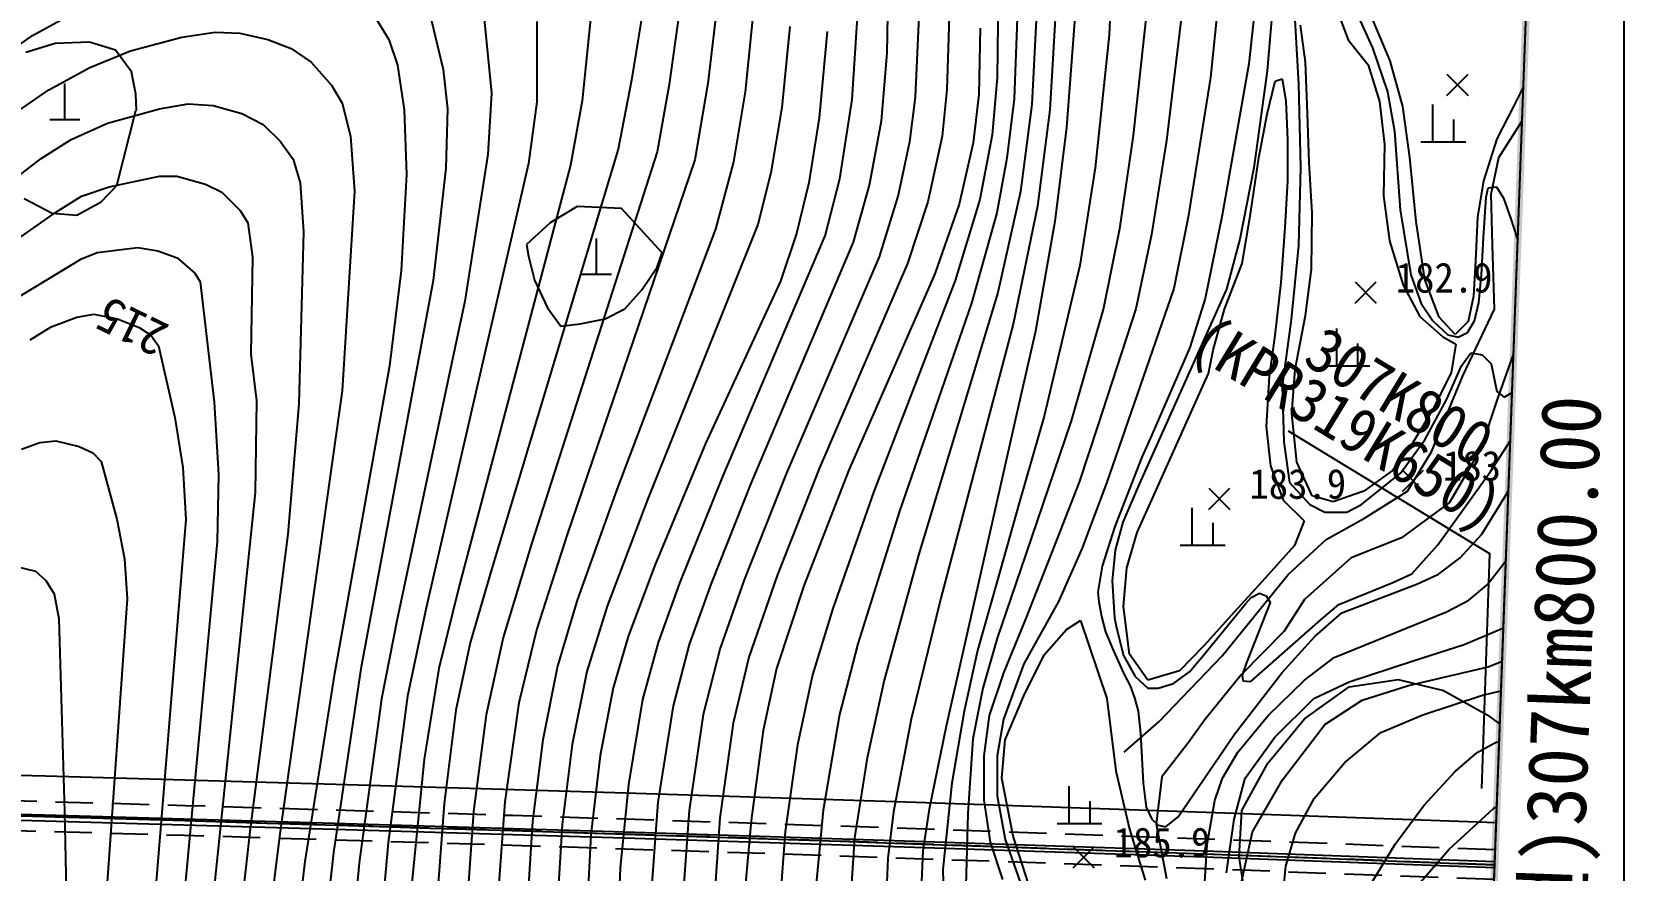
# Model space of a CAD drawing. Header units: millimetres. Extents: x 10470 to 11266, y 1103 to 1807.
# Drawn here: x 11159.5 to 11265.9, y 1477.1 to 1533.1 of the extents above; entities that cross this region are included whole.
import ezdxf
from ezdxf.enums import TextEntityAlignment as Align
from ezdxf.xclip import XClip

# ---------------------------------------------------------------- set-up
doc = ezdxf.new("R2010")
doc.units = ezdxf.units.MM
doc.header["$LTSCALE"] = 10
doc.header["$MEASUREMENT"] = 0
doc.header["$XCLIPFRAME"] = 2
doc.linetypes.add('A-CENTR01', pattern=[2, 1.25, -0.25, 0.25, -0.25])
doc.linetypes.add('HIDDEN', pattern=[0.375, 0.25, -0.125])
for name, color, linetype in [('TN-MACL', 6, 'A-CENTR01'), ('TZ-BASE', 253, 'Continuous'), ('TZ-CABL', 4, 'Continuous')]:
    doc.layers.add(name, color=color, linetype=linetype)
doc.layers.add('TX-PAPR', color=2, linetype='Continuous', plot=False)
doc.styles.add('HANA', font='GulimChe.ttf')
doc.styles.get("Standard").update_dxf_attribs({"font": 'GulimChe.ttf'})
doc.linetypes.add('ZIGZAG', pattern='A,0.0001,-0.2,[131,ltypeshp.shx,S=0.2,R=0,X=-0.2,Y=0],-0.4,[131,ltypeshp.shx,S=0.2,R=180,X=0.2,Y=0],-0.2', length=0.8001)

# ---------------------------------------------------------------- blocks, each defined once
blk = doc.blocks.new('JD-SDFHSFH5FGCFH6')
at = {"layer": 'TZ-BASE'}
for p, q in [((640.64, 71.55, 206), (639.14, 56.9, 206)), ((643.88, 67.05, 205), (642.44, 58.28, 205)), ((646.18, 66.69, 204), (644.97, 57.99, 204)), ((648.53, 66.55, 203), (647.55, 58.06, 203)), ((674.62, 66.86, 189), (674.36, 61.3, 189)), ((650.84, 65.57, 202), (650.04, 57.49, 202)), ((666.95, 64.96, 194), (666.87, 58.46, 194)), ((693.14, 59.56, 181.92), (690.65, 65.44, 181.92)), ((659.52, 60.08, 198), (659.61, 64.66, 198)), ((670.85, 64.02, 191), (670.39, 56.3, 191)), ((681.77, 64.63, 186), (681.14, 58.46, 186)), ((684.23, 64.43, 185), (683.69, 59.37, 185)), ((685.38, 64.39, 184), (684.92, 58.89, 184)), ((686.65, 64.19, 183), (687.02, 58, 183)), ((602.42, 61.27, 210), (606.85, 63.7, 210)), ((657.19, 56.99, 199), (657.58, 63.18, 199)), ((668.26, 63.62, 193), (668.02, 57.04, 193)), ((669.55, 63.61, 192), (669.2, 56.66, 192)), ((672.14, 63.35, 190), (671.52, 55.11, 190)), ((676.91, 63.39, 188), (675.96, 54.57, 188)), ((679.33, 63.71, 187), (678.2, 54.24, 187)), ((689.26, 63.82, 183.13), (690.32, 60.98, 183.13)), ((690.64, 63.3, 182), (691.96, 60.44, 182)), ((625.28, 62.56, 210), (626.22, 61, 210)), ((629.09, 62.23, 209), (629.86, 58.98, 209)), ((632.61, 62.38, 208), (633.1, 57.4, 208)), ((636.11, 62.2, 207), (636.12, 56.83, 207)), ((653.02, 61.87, 201), (652.48, 56.46, 201)), ((661.64, 62.55, 197), (661.39, 57.14, 197)), ((663.67, 62.52, 196), (663.52, 57.65, 196)), ((665.73, 61.74, 195), (665.65, 57.32, 195)), ((687.47, 59.47, 183.13), (687.15, 61.96, 183.13)), ((599.87, 59.46, 210), (602.42, 61.27, 210)), ((603.94, 60.72, 213.17), (601.97, 60.12, 213.17)), ((606.22, 60.81, 213.17), (603.94, 60.72, 213.17)), ((607.97, 60.28, 213.17), (606.22, 60.81, 213.17)), ((608.98, 60.24, 211), (612.4, 61.16, 211)), ((612.4, 61.16, 211), (614.62, 61.49, 211)), ((614.62, 61.49, 211), (616.27, 61.42, 211)), ((616.27, 61.42, 211), (618.15, 61, 211)), ((618.15, 61, 211), (619.71, 60.39, 211)), ((626.22, 61, 210), (626.82, 59.27, 210)), ((655.52, 61.53, 200), (654.99, 55.76, 200)), ((674.36, 61.3, 189), (673.42, 52.41, 189)), ((690.32, 60.98, 183.13), (691.67, 59.3, 183.13)), ((606.25, 59.13, 211), (608.98, 60.24, 211)), ((609.04, 58.84, 213.17), (607.97, 60.28, 213.17)), ((619.71, 60.39, 211), (621.04, 59.48, 211)), ((659.14, 55.55, 198), (659.52, 60.08, 198)), ((691.96, 60.44, 182), (692.96, 57.5, 182)), ((603.52, 57.63, 211), (606.25, 59.13, 211)), ((609.32, 57.35, 213.17), (609.04, 58.84, 213.17)), ((621.04, 59.48, 211), (622.41, 57.95, 211)), ((626.82, 59.27, 210), (627.26, 56.3, 210)), ((629.86, 58.98, 209), (630.16, 56.37, 209)), ((683.69, 59.37, 185), (681.91, 49.26, 185)), ((684.92, 58.89, 184), (684.02, 52.42, 184)), ((687.62, 56.04, 183.13), (687.47, 59.47, 183.13)), ((691.67, 59.3, 183.13), (692.42, 56.86, 183.13)), ((693.98, 56.52, 181.92), (693.14, 59.56, 181.92)), ((696.93, 57.26, 181.92), (698.34, 58.68, 181.92)), ((696.93, 58.68, 181.92), (698.34, 57.26, 181.92)), ((601.07, 55.93, 211), (603.52, 57.63, 211)), ((604.59, 55.66, 213.15), (604.59, 58.06, 213.15)), ((622.41, 57.95, 211), (623.11, 56.73, 211)), ((642.44, 58.28, 205), (641.55, 53.66, 205)), ((644.97, 57.99, 204), (644.15, 53.5, 204)), ((647.55, 58.06, 203), (646.67, 52.96, 203)), ((650.04, 57.49, 202), (649.27, 52.83, 202)), ((663.52, 57.65, 196), (663.21, 54.53, 196)), ((666.87, 58.46, 194), (666.54, 54.62, 194)), ((681.14, 58.46, 186), (679.63, 49.13, 186)), ((684.92, 56, 184.17), (685.46, 58.21, 184.17)), ((685.46, 58.21, 184.17), (685.92, 58.37, 184.17)), ((685.92, 58.37, 184.17), (686.16, 56.87, 184.17)), ((687.02, 58, 183), (687.15, 52.44, 183)), ((692.96, 57.5, 182), (693.43, 54.87, 182)), ((702.04, 57.86, 181.92), (701.4, 56.56, 181.92)), ((609.36, 56.25, 213.17), (609.32, 57.35, 213.17)), ((610.91, 56.37, 212), (612.83, 56.69, 212)), ((612.83, 56.69, 212), (614.5, 56.58, 212)), ((614.5, 56.58, 212), (616.4, 56.06, 212)), ((623.11, 56.73, 211), (623.67, 54.54, 211)), ((633.1, 57.4, 208), (632.85, 53.32, 208)), ((636.12, 56.83, 207), (635.57, 52.7, 207)), ((639.14, 56.9, 206), (638.37, 52.61, 206)), ((652.48, 56.46, 201), (651.76, 52.09, 201)), ((656.37, 51.69, 199), (657.19, 56.99, 199)), ((661.39, 57.14, 197), (661.03, 54.16, 197)), ((665.65, 57.32, 195), (665.27, 54.08, 195)), ((668.02, 57.04, 193), (667.53, 53.06, 193)), ((669.2, 56.66, 192), (668.43, 50.84, 192)), ((686.16, 56.87, 184.17), (686.27, 54.31, 184.17)), ((692.42, 56.86, 183.13), (692.75, 53.98, 183.13)), ((694.44, 53.11, 181.92), (693.98, 56.52, 181.92)), ((695.99, 54.15, 181.87), (695.99, 56.65, 181.87)), ((701.4, 56.56, 181.92), (700.27, 54.36, 181.92)), ((603.59, 55.66, 213.15), (605.59, 55.66, 213.15)), ((605.01, 54.32, 212), (607.43, 55.41, 212)), ((607.43, 55.41, 212), (610.91, 56.37, 212)), ((608.05, 51.23, 213.17), (609.32, 56.24, 213.17)), ((609.32, 56.24, 213.17), (609.36, 56.25, 213.17)), ((616.4, 56.06, 212), (617.84, 55.31, 212)), ((627.26, 56.3, 210), (627.41, 51.98, 210)), ((630.16, 56.37, 209), (630.03, 52.4, 209)), ((654.99, 55.76, 200), (654.29, 51.43, 200)), ((658.35, 51.27, 198), (659.14, 55.55, 198)), ((670.39, 56.3, 191), (669.57, 49.85, 191)), ((684.36, 53.09, 184.17), (684.92, 56, 184.17)), ((687.73, 52.77, 183.13), (687.62, 56.04, 183.13)), ((697.39, 54.15, 181.87), (697.39, 55.65, 181.87)), ((700.4, 53.12, 178.93), (701.96, 55.57, 178.93)), ((603.01, 53.05, 212), (605.01, 54.32, 212)), ((617.84, 55.31, 212), (618.98, 54.21, 212)), ((623.67, 54.54, 211), (623.93, 50.87, 211)), ((663.21, 54.53, 196), (662.24, 50.16, 196)), ((666.54, 54.62, 194), (665.72, 50.3, 194)), ((671.52, 55.11, 190), (670.74, 48.83, 190)), ((675.96, 54.57, 188), (675.05, 48.35, 188)), ((686.27, 54.31, 184.17), (686.28, 51.56, 184.17)), ((693.43, 54.87, 182), (693.81, 49.61, 182)), ((700.27, 54.36, 181.92), (699.38, 51.55, 181.92)), ((618.98, 54.21, 212), (619.83, 52.99, 212)), ((632.85, 53.32, 208), (631.3, 43.52, 208)), ((641.55, 53.66, 205), (633.05, 25.44, 205)), ((644.15, 53.5, 204), (635.79, 27.38, 204)), ((661.03, 54.16, 197), (660.27, 50.6, 197)), ((665.27, 54.08, 195), (664.34, 50, 195)), ((678.2, 54.24, 187), (677.19, 47.97, 187)), ((692.75, 53.98, 183.13), (692.69, 50.56, 183.13)), ((695.19, 54.15, 181.87), (698.19, 54.15, 181.87)), ((600.67, 51.23, 212), (603.01, 53.05, 212)), ((619.83, 52.99, 212), (620.3, 51.41, 212)), ((635.57, 52.7, 207), (628.73, 23.03, 207)), ((630.03, 52.4, 209), (629.2, 44.89, 209)), ((638.37, 52.61, 206), (630.95, 24.57, 206)), ((646.67, 52.96, 203), (638.12, 27.86, 203)), ((649.27, 52.83, 202), (648.06, 48.32, 202)), ((667.53, 53.06, 193), (666.85, 49.41, 193)), ((673.42, 52.41, 189), (672.4, 45.89, 189)), ((684.02, 52.42, 184), (683.09, 47.65, 184)), ((683.78, 49.2, 184.17), (684.36, 53.09, 184.17)), ((687.15, 52.44, 183), (687.02, 47.24, 183)), ((687.93, 49.41, 183.13), (687.73, 52.77, 183.13)), ((694.88, 48.83, 181.92), (694.44, 53.11, 181.92)), ((699.89, 50.66, 178.93), (700.4, 53.12, 178.93)), ((605.7, 50.52, 213), (607.54, 51.16, 213)), ((607.01, 50.15, 213.17), (608.05, 51.23, 213.17)), ((607.54, 51.16, 213), (610.91, 51.87, 213)), ((610.91, 51.87, 213), (612.07, 51.87, 213)), ((612.07, 51.87, 213), (613.99, 51.34, 213)), ((613.99, 51.34, 213), (615.07, 50.79, 213)), ((620.3, 51.41, 212), (620.53, 48.14, 212)), ((627.41, 51.98, 210), (627.05, 45.56, 210)), ((651.76, 52.09, 201), (650.88, 48.64, 201)), ((654.29, 51.43, 200), (653.46, 48.04, 200)), ((655.39, 47.87, 199), (656.37, 51.69, 199)), ((657.28, 47.45, 198), (658.35, 51.27, 198)), ((686.28, 51.56, 184.17), (686.09, 48.43, 184.17)), ((699.38, 51.55, 181.92), (698.98, 49.13, 181.92)), ((699.54, 50.46, 182), (699.69, 51.08, 182)), ((699.69, 51.08, 182), (700.23, 51.16, 182)), ((700.23, 51.16, 182), (700.7, 50.39, 182)), ((601.86, 50.38, 213.17), (603.74, 49.4, 213.17)), ((604.02, 49.48, 213), (605.7, 50.52, 213)), ((605.39, 49.25, 213.17), (607.01, 50.15, 213.17)), ((615.07, 50.79, 213), (616.29, 49.56, 213)), ((623.93, 50.87, 211), (623.11, 37.52, 211)), ((660.27, 50.6, 197), (658.99, 46.48, 197)), ((662.24, 50.16, 196), (660.89, 46.04, 196)), ((665.72, 50.3, 194), (664.08, 44.89, 194)), ((668.43, 50.84, 192), (666.92, 44.1, 192)), ((692.69, 50.56, 183.13), (693.09, 47.55, 183.13)), ((699.38, 47.76, 182), (699.54, 50.46, 182)), ((699.97, 47.28, 178.93), (699.89, 50.66, 178.93)), ((700.7, 50.39, 182), (701.2, 49.01, 182)), ((599.69, 46.44, 213), (604.02, 49.48, 213)), ((603.74, 49.4, 213.17), (605.39, 49.25, 213.17)), ((616.29, 49.56, 213), (616.8, 48.75, 213)), ((638.81, 49.84, 208.82), (637.02, 48.74, 208.82)), ((641.78, 49.7, 208.82), (638.81, 49.84, 208.82)), ((644.5, 46.75, 208.82), (641.78, 49.7, 208.82)), ((664.34, 50, 195), (662.71, 45.34, 195)), ((666.85, 49.41, 193), (665.16, 43.37, 193)), ((669.57, 49.85, 191), (667.95, 41.97, 191)), ((679.63, 49.13, 186), (678.67, 44.37, 186)), ((681.91, 49.26, 185), (680.77, 43.69, 185)), ((683.24, 46.04, 184.17), (683.78, 49.2, 184.17)), ((687.87, 45.66, 183.13), (687.93, 49.41, 183.13)), ((693.81, 49.61, 182), (694.51, 45.28, 182)), ((698.98, 49.13, 181.92), (698.84, 46.2, 181.92)), ((701.2, 49.01, 182), (701.6, 47.76, 182)), ((616.8, 48.75, 213), (617.12, 46.46, 213)), ((620.53, 48.14, 212), (620.22, 36.66, 212)), ((637.02, 48.74, 208.82), (635.43, 47.31, 208.82)), ((648.06, 48.32, 202), (641.47, 30.94, 202)), ((650.88, 48.64, 201), (643.54, 30.31, 201)), ((653.46, 48.04, 200), (652.4, 44.85, 200)), ((670.74, 48.83, 190), (669.44, 41.51, 190)), ((675.05, 48.35, 188), (673.98, 43.04, 188)), ((677.19, 47.97, 187), (676.14, 43, 187)), ((686.09, 48.43, 184.17), (685.83, 44.76, 184.17)), ((695.44, 44.96, 181.92), (694.88, 48.83, 181.92)), ((606.75, 46.76, 214), (609.45, 47.1, 214)), ((609.45, 47.1, 214), (610.8, 46.88, 214)), ((610.8, 46.88, 214), (612.08, 46.41, 214)), ((635.43, 47.31, 208.82), (635.57, 46.51, 208.82)), ((640.1, 45.31, 207.04), (640.1, 47.71, 207.04)), ((648.51, 31.69, 199), (655.39, 47.87, 199)), ((650.49, 31.45, 198), (657.28, 47.45, 198)), ((683.09, 47.65, 184), (682.19, 44.31, 184)), ((687.02, 47.24, 183), (686.53, 42.29, 183)), ((693.09, 47.55, 183.13), (694, 44.58, 183.13)), ((699.23, 45.28, 182), (699.38, 47.76, 182)), ((700.1, 42.98, 178.93), (699.97, 47.28, 178.93)), ((701.6, 47.76, 182), (701.66, 47.62, 182)), ((600.2, 43.03, 214), (605.69, 46.34, 214)), ((605.69, 46.34, 214), (606.75, 46.76, 214)), ((612.08, 46.41, 214), (613.26, 45.39, 214)), ((617.12, 46.46, 213), (617, 39.97, 213)), ((635.57, 46.51, 208.82), (635.96, 44.92, 208.82)), ((643.13, 44.27, 208.82), (644.17, 45.79, 208.82)), ((644.17, 45.79, 208.82), (644.5, 46.75, 208.82)), ((658.99, 46.48, 197), (652.78, 31.99, 197)), ((660.89, 46.04, 196), (655.01, 32.37, 196)), ((672.4, 45.89, 189), (670.02, 35.84, 189)), ((682.07, 42.99, 184.17), (683.24, 46.04, 184.17)), ((698.84, 46.2, 181.92), (698.71, 43.85, 181.92)), ((613.26, 45.39, 214), (613.62, 44.8, 214)), ((613.62, 44.8, 214), (614.55, 36.77, 214)), ((629.2, 44.89, 209), (624.37, 18.95, 209)), ((627.05, 45.56, 210), (626.28, 39.19, 210)), ((635.96, 44.92, 208.82), (636.83, 43.07, 208.82)), ((639.1, 45.31, 207.04), (641.1, 45.31, 207.04)), ((652.4, 44.85, 200), (647.38, 34.01, 200)), ((662.71, 45.34, 195), (656.95, 32.17, 195)), ((664.08, 44.89, 194), (658.64, 30.8, 194)), ((685.83, 44.76, 184.17), (685.42, 41.23, 184.17)), ((687.48, 42.56, 183.13), (687.87, 45.66, 183.13)), ((690.8, 43.38, 182.89), (692.21, 44.8, 182.89)), ((690.8, 44.8, 182.89), (692.21, 43.38, 182.89)), ((694.51, 45.28, 182), (695.21, 43.35, 182)), ((696.4, 42.44, 181.92), (695.44, 44.96, 181.92)), ((699.07, 43.43, 182), (699.23, 45.28, 182)), ((642, 43, 208.82), (643.13, 44.27, 208.82)), ((666.92, 44.1, 192), (661.63, 26.54, 192)), ((678.67, 44.37, 186), (675.4, 34.9, 186)), ((682.19, 44.31, 184), (676.36, 31.29, 184)), ((680.77, 43.69, 185), (679.75, 40.42, 185)), ((694, 44.58, 183.13), (695.11, 42.49, 183.13)), ((698.71, 43.85, 181.92), (698.34, 42.15, 181.92)), ((605.39, 42.44, 215), (606.52, 42.64, 215)), ((606.52, 42.64, 215), (608.11, 42.34, 215)), ((631.3, 43.52, 208), (626.78, 22.28, 208)), ((636.83, 43.07, 208.82), (637.72, 41.84, 208.82)), ((640.68, 42.34, 208.82), (642, 43, 208.82)), ((665.16, 43.37, 193), (660.34, 29.49, 193)), ((673.98, 43.04, 188), (671.81, 35.53, 188)), ((676.14, 43, 187), (673.61, 35.21, 187)), ((681.3, 40.25, 184.17), (682.07, 42.99, 184.17)), ((686.79, 38.98, 183.13), (687.48, 42.56, 183.13)), ((695.21, 43.35, 182), (695.98, 42.19, 182)), ((698, 38.53, 178.93), (700.1, 42.98, 178.93)), ((698.76, 42.19, 182), (699.07, 43.43, 182)), ((602.27, 40.92, 215), (603.66, 41.81, 215)), ((603.66, 41.81, 215), (605.39, 42.44, 215)), ((608.11, 42.34, 215), (609.54, 41.76, 215)), ((609.54, 41.76, 215), (610.32, 41.25, 215)), ((637.72, 41.84, 208.82), (639.02, 42.01, 208.82)), ((639.02, 42.01, 208.82), (640.68, 42.34, 208.82)), ((667.95, 41.97, 191), (663.12, 23.67, 191)), ((669.44, 41.51, 190), (668.22, 36.15, 190)), ((686.53, 42.29, 183), (685.91, 37.84, 183)), ((689.58, 39.19, 183.3), (689.58, 41.69, 183.3)), ((695.11, 42.49, 183.13), (696.64, 41.16, 183.13)), ((695.98, 42.19, 182), (696.98, 41.26, 182)), ((697.48, 41.29, 181.92), (696.4, 42.44, 181.92)), ((698.34, 42.15, 181.92), (697.48, 41.29, 181.92)), ((698.3, 41.41, 182), (698.76, 42.19, 182)), ((610.32, 41.25, 215), (610.83, 40.53, 215)), ((610.83, 40.53, 215), (611.93, 35.75, 215)), ((685.42, 41.23, 184.17), (685.06, 38.51, 184.17)), ((690.98, 39.19, 183.3), (690.98, 40.69, 183.3)), ((696.64, 41.16, 183.13), (697.52, 40.65, 183.13)), ((696.98, 41.26, 182), (697.68, 41.11, 182)), ((697.52, 40.65, 183.13), (697.22, 38.73, 183.13)), ((697.68, 41.11, 182), (698.3, 41.41, 182)), ((617, 39.97, 213), (617.39, 36.86, 213)), ((679.75, 40.42, 185), (677.2, 34.59, 185)), ((681, 38.69, 184.17), (681.3, 40.25, 184.17)), ((697.91, 39.2, 183), (698.53, 40.06, 183)), ((698.53, 40.06, 183), (699.28, 39.94, 183)), ((699.28, 39.94, 183), (699.89, 39.32, 183)), ((701.38, 40.01, 194.44), (700.31, 37.01, 194.44)), ((626.28, 39.19, 210), (622.57, 18.51, 210)), ((676.24, 28.07, 184.17), (681, 38.69, 184.17)), ((685.06, 38.51, 184.17), (684.85, 35.15, 184.17)), ((686.57, 36.01, 183.13), (686.79, 38.98, 183.13)), ((688.78, 39.19, 183.3), (691.78, 39.19, 183.3)), ((695.9, 33.44, 178.93), (698, 38.53, 178.93)), ((697.22, 38.73, 183.13), (695.95, 36.21, 183.13)), ((696.92, 36.97, 183), (697.91, 39.2, 183)), ((699.89, 39.32, 183), (700.27, 37.47, 183)), ((623.11, 37.52, 211), (618.94, 7.93, 211)), ((685.91, 37.84, 183), (686.03, 34.12, 183)), ((700.27, 37.47, 183), (700.76, 37.09, 183)), ((700.76, 37.09, 183), (701.29, 37.41, 183)), ((614.55, 36.77, 214), (614.86, 31.94, 214)), ((617.39, 36.86, 213), (617.3, 30.73, 213)), ((620.22, 36.66, 212), (619.48, 27.96, 212)), ((695.95, 36.21, 183.13), (694.48, 33.77, 183.13)), ((695.44, 34.25, 183), (696.92, 36.97, 183)), ((700.31, 37.01, 194.44), (699.2, 33.65, 194.44)), ((611.93, 35.75, 215), (612.47, 32.41, 215)), ((668.22, 36.15, 190), (663.46, 15.13, 190)), ((670.02, 35.84, 189), (668.36, 30.11, 189)), ((671.81, 35.53, 188), (668.78, 26.54, 188)), ((673.61, 35.21, 187), (672.35, 31.42, 187)), ((684.85, 35.15, 184.17), (685.14, 32.51, 184.17)), ((686.89, 32.75, 183.13), (686.57, 36.01, 183.13)), ((601.69, 33.63, 216), (602.92, 34.08, 216)), ((602.92, 34.08, 216), (603.97, 34.18, 216)), ((603.97, 34.18, 216), (605.55, 33.81, 216)), ((675.4, 34.9, 186), (674.19, 31.36, 186)), ((677.2, 34.59, 185), (676.55, 33.1, 185)), ((686.03, 34.12, 183), (686.41, 31.4, 183)), ((693.83, 32.02, 183), (695.44, 34.25, 183)), ((699.84, 32.14, 184), (701.17, 34.2, 184)), ((605.55, 33.81, 216), (606.45, 33.38, 216)), ((606.45, 33.38, 216), (607.01, 32.81, 216)), ((647.38, 34.01, 200), (643.98, 25.82, 200)), ((676.55, 33.1, 185), (674.73, 28.47, 185)), ((694.48, 33.77, 183.13), (693.29, 32.21, 183.13)), ((694.29, 30.83, 178.93), (695.9, 33.44, 178.93)), ((699.2, 33.65, 194.44), (697.1, 30.07, 194.44)), ((607.01, 32.81, 216), (608.05, 28.95, 216)), ((612.47, 32.41, 215), (612.66, 28.94, 215)), ((614.86, 31.94, 214), (614.76, 27.45, 214)), ((652.78, 31.99, 197), (649.97, 24.89, 197)), ((655.01, 32.37, 196), (652.17, 25.19, 196)), ((656.95, 32.17, 195), (653.96, 24.49, 195)), ((685.14, 32.51, 184.17), (685.99, 30.21, 184.17)), ((687.93, 30.5, 183.13), (686.89, 32.75, 183.13)), ((691.23, 29.92, 183), (693.83, 32.02, 183)), ((693.29, 32.21, 183.13), (691.38, 30.82, 183.13)), ((693.95, 30.81, 183.89), (695.36, 32.23, 183.89)), ((693.95, 32.23, 183.89), (695.36, 30.81, 183.89)), ((696.33, 27.24, 184), (699.84, 32.14, 184)), ((641.47, 30.94, 202), (638.81, 23.54, 202)), ((645.68, 24.68, 199), (648.51, 31.69, 199)), ((647.78, 24.65, 198), (650.49, 31.45, 198)), ((672.35, 31.42, 187), (670.74, 27.25, 187)), ((674.19, 31.36, 186), (672.53, 26.96, 186)), ((676.36, 31.29, 184), (675.28, 28.76, 184)), ((681.02, 29.6, 183.94), (682.43, 31.02, 183.94)), ((681.02, 31.02, 183.94), (682.43, 29.6, 183.94)), ((686.41, 31.4, 183), (687.77, 29.92, 183)), ((700.97, 30.73, 185), (701.05, 30.89, 185)), ((617.3, 30.73, 213), (614.16, 0.46, 213)), ((643.54, 30.31, 201), (640.82, 23.15, 201)), ((658.64, 30.8, 194), (655.9, 22.99, 194)), ((668.36, 30.11, 189), (666.87, 24.81, 189)), ((685.99, 30.21, 184.17), (687.39, 28.85, 184.17)), ((687.77, 29.92, 183), (688.76, 29.42, 183)), ((689.32, 30.1, 183.13), (687.93, 30.5, 183.13)), ((691.38, 30.82, 183.13), (689.32, 30.1, 183.13)), ((690.24, 29.42, 183), (691.23, 29.92, 183)), ((691.42, 29.02, 178.93), (694.29, 30.83, 178.93)), ((697.1, 30.07, 194.44), (693.9, 27.7, 194.44)), ((699.25, 27.94, 185), (700.97, 30.73, 185)), ((608.05, 28.95, 216), (608.56, 26.31, 216)), ((612.66, 28.94, 215), (610.03, -3.22, 215)), ((660.34, 29.49, 193), (657.56, 20.62, 193)), ((675.28, 28.76, 184), (674.76, 26.89, 184)), ((679.9, 27.21, 184.48), (679.9, 29.71, 184.48)), ((687.39, 28.85, 184.17), (686.74, 27.2, 184.17)), ((688.76, 29.42, 183), (690.24, 29.42, 183)), ((688.85, 27.59, 178.93), (691.42, 29.02, 178.93)), ((619.48, 27.96, 212), (616.95, 8.09, 212)), ((638.12, 27.86, 203), (636.12, 21.62, 203)), ((674.73, 28.47, 185), (673.9, 25.82, 185)), ((675.54, 25.69, 184.17), (676.24, 28.07, 184.17)), ((681.3, 27.21, 184.48), (681.3, 28.71, 184.48)), ((693.9, 27.7, 194.44), (690.53, 26.36, 194.44)), ((697.81, 26.37, 185), (699.25, 27.94, 185)), ((614.76, 27.45, 214), (612.06, -1.57, 214)), ((635.79, 27.38, 204), (633.87, 21.05, 204)), ((670.74, 27.25, 187), (668.78, 22.26, 187)), ((672.53, 26.96, 186), (670.98, 23.45, 186)), ((674.76, 26.89, 184), (674.57, 24.83, 184)), ((679.1, 27.21, 184.48), (682.1, 27.21, 184.48)), ((686.74, 27.2, 184.17), (684.59, 24.78, 184.17)), ((686.32, 25.26, 178.93), (688.85, 27.59, 178.93)), ((694.59, 25.3, 184), (696.33, 27.24, 184)), ((601.33, 25.79, 217), (602.63, 25.48, 217)), ((608.56, 26.31, 216), (608.74, 23.62, 216)), ((643.98, 25.82, 200), (642.22, 21.11, 200)), ((661.63, 26.54, 192), (659.32, 18.2, 192)), ((668.78, 26.54, 188), (666.87, 21.01, 188)), ((673.9, 25.82, 185), (673.61, 24.08, 185)), ((675.31, 23.12, 184.17), (675.54, 25.69, 184.17)), ((690.53, 26.36, 194.44), (687.41, 23.58, 194.44)), ((696.36, 25.28, 185), (697.81, 26.37, 185)), ((699.61, 24.56, 186), (700.87, 26.17, 186)), ((602.63, 25.48, 217), (603.31, 24.85, 217)), ((603.31, 24.85, 217), (603.88, 23.97, 217)), ((630.95, 24.57, 206), (629.57, 18.97, 206)), ((633.05, 25.44, 205), (631.67, 20.68, 205)), ((644.25, 20.72, 199), (645.68, 24.68, 199)), ((646.32, 20.57, 198), (647.78, 24.65, 198)), ((649.97, 24.89, 197), (648.37, 20.34, 197)), ((652.17, 25.19, 196), (650.29, 19.74, 196)), ((653.96, 24.49, 195), (652.14, 18.98, 195)), ((666.87, 24.81, 189), (665.56, 20.17, 189)), ((674.57, 24.83, 184), (674.72, 22.37, 184)), ((681.91, 19.82, 178.93), (686.32, 25.26, 178.93)), ((684.59, 24.78, 184.17), (682.74, 22.77, 184.17)), ((689.71, 23.26, 184), (693.32, 24.72, 184)), ((689.91, 22.69, 185), (694.95, 24.63, 185)), ((693.32, 24.72, 184), (694.59, 25.3, 184)), ((694.95, 24.63, 185), (696.36, 25.28, 185)), ((698.4, 23.54, 186), (699.61, 24.56, 186)), ((603.88, 23.97, 217), (604.19, 22.3, 217)), ((608.74, 23.62, 216), (607.1, 0.15, 216)), ((638.81, 23.54, 202), (637.49, 19.13, 202)), ((663.12, 23.67, 191), (661.14, 15.59, 191)), ((670.98, 23.45, 186), (668.66, 19.28, 186)), ((673.61, 24.08, 185), (673.68, 23.43, 185)), ((673.68, 23.43, 185), (673.84, 22.46, 185)), ((683.46, 23.3, 184), (683.85, 23.71, 184)), ((683.85, 23.71, 184), (684.4, 24, 184)), ((684.4, 24, 184), (684.84, 23.84, 184)), ((684.84, 23.84, 184), (685.12, 23.39, 184)), ((687.41, 23.58, 194.44), (686.06, 21.47, 194.44)), ((696.89, 22.77, 186), (698.4, 23.54, 186)), ((628.73, 23.03, 207), (627.47, 17.12, 207)), ((640.82, 23.15, 201), (639.47, 18.78, 201)), ((655.9, 22.99, 194), (654.53, 18.55, 194)), ((673.84, 22.46, 185), (674.12, 21.42, 185)), ((674.72, 22.37, 184), (674.84, 21.7, 184)), ((675.71, 19.94, 184.17), (675.31, 23.12, 184.17)), ((680.58, 19.76, 184), (683.46, 23.3, 184)), ((682.74, 22.77, 184.17), (680.7, 20.52, 184.17)), ((685.12, 23.39, 184), (683.51, 19.31, 184)), ((688.1, 21.11, 185), (689.91, 22.69, 185)), ((688.52, 22.25, 184), (689.71, 23.26, 184)), ((689.4, 19.71, 186), (696.89, 22.77, 186)), ((604.19, 22.3, 217), (604.56, 9.43, 217)), ((626.78, 22.28, 208), (625.74, 16.95, 208)), ((636.12, 21.62, 203), (634.92, 16.69, 203)), ((668.78, 22.26, 187), (667.29, 18.69, 187)), ((670.01, 19.89, 186.16), (671.52, 21.59, 186.16)), ((671.52, 21.59, 186.16), (672.44, 22.18, 186.16)), ((672.44, 22.18, 186.16), (674.2, 16.98, 186.16)), ((674.12, 21.42, 185), (674.64, 20.15, 185)), ((674.84, 21.7, 184), (675.32, 19.84, 184)), ((686.06, 21.47, 194.44), (683.17, 18.56, 194.44)), ((683.82, 18.11, 184), (688.52, 22.25, 184)), ((698.08, 20.57, 187), (700.71, 21.7, 187)), ((631.67, 20.68, 205), (630.71, 16.19, 205)), ((633.87, 21.05, 204), (632.73, 15.87, 204)), ((642.22, 21.11, 200), (641.23, 17.68, 200)), ((643.2, 16.9, 199), (644.25, 20.72, 199)), ((645.24, 16.49, 198), (646.32, 20.57, 198)), ((648.37, 20.34, 197), (647.23, 15.9, 197)), ((657.56, 20.62, 193), (656.34, 15.9, 193)), ((666.87, 21.01, 188), (665.92, 17.67, 188)), ((680.7, 20.52, 184.17), (679.05, 18.81, 184.17)), ((685.92, 18.7, 185), (688.1, 21.11, 185)), ((694.61, 19.46, 187), (698.08, 20.57, 187)), ((650.29, 19.74, 196), (649.24, 15.33, 196)), ((665.56, 20.17, 189), (664.67, 16.13, 189)), ((668.66, 19.28, 186), (667.29, 15.59, 186)), ((668.66, 17.15, 186.16), (670.01, 19.89, 186.16)), ((674.64, 20.15, 185), (675.37, 18.57, 185)), ((675.32, 19.84, 184), (676.1, 18.44, 184)), ((676.95, 18.2, 184.17), (675.71, 19.94, 184.17)), ((677.67, 15.42, 178.93), (681.91, 19.82, 178.93)), ((679.73, 18.75, 184), (680.58, 19.76, 184)), ((683.51, 19.31, 184), (683.24, 18.52, 184)), ((687.42, 18.2, 186), (689.4, 19.71, 186)), ((690.39, 18.09, 187), (694.61, 19.46, 187)), ((699.69, 19.09, 188), (700.62, 19.46, 188)), ((622.57, 18.51, 210), (620.62, 6.08, 210)), ((624.37, 18.95, 209), (622.53, 6.68, 209)), ((629.57, 18.97, 206), (628.59, 12.92, 206)), ((637.49, 19.13, 202), (636.51, 14.21, 202)), ((639.47, 18.78, 201), (638.48, 13.9, 201)), ((652.14, 18.98, 195), (651.24, 14.84, 195)), ((654.53, 18.55, 194), (653.53, 13.88, 194)), ((659.32, 18.2, 192), (658.19, 13, 192)), ((667.29, 18.69, 187), (666.34, 15.83, 187)), ((675.37, 18.57, 185), (675.77, 17.82, 185)), ((676.1, 18.44, 184), (676.95, 17.67, 184)), ((679.05, 18.81, 184.17), (676.95, 18.2, 184.17)), ((678.65, 17.98, 184), (679.73, 18.75, 184)), ((683.17, 18.56, 194.44), (680.73, 15.52, 194.44)), ((682.73, 14.59, 185), (685.92, 18.7, 185)), ((683.24, 18.52, 184), (683.3, 18.16, 184)), ((683.3, 18.16, 184), (683.82, 18.11, 184)), ((684.98, 15.83, 186), (687.42, 18.2, 186)), ((688.04, 16.98, 187), (690.39, 18.09, 187)), ((690.39, 17.76, 189.81), (693.68, 18.23, 189.81)), ((693.68, 18.23, 189.81), (696.7, 17.5, 189.81)), ((694.36, 17.85, 188), (699.69, 19.09, 188)), ((627.47, 17.12, 207), (626.19, 7.35, 207)), ((641.23, 17.68, 200), (640.36, 13.16, 200)), ((665.92, 17.67, 188), (665.26, 14.28, 188)), ((667.42, 14.22, 186.16), (668.66, 17.15, 186.16)), ((675.77, 17.82, 185), (676.05, 17.02, 185)), ((676.95, 17.67, 184), (677.64, 17.67, 184)), ((677.64, 17.67, 184), (678.65, 17.98, 184)), ((687.4, 15.62, 189.81), (690.39, 17.76, 189.81)), ((691.26, 16.85, 188), (694.36, 17.85, 188)), ((695.32, 15.89, 189), (699.31, 17.2, 189)), ((696.7, 17.5, 189.81), (699.61, 15.89, 189.81)), ((699.31, 17.2, 189), (700.55, 17.49, 189)), ((625.74, 16.95, 208), (624.25, 6, 208)), ((630.71, 16.19, 205), (629.92, 9.96, 205)), ((634.92, 16.69, 203), (633.97, 10.07, 203)), ((642.26, 11.23, 199), (643.2, 16.9, 199)), ((644.23, 10.04, 198), (645.24, 16.49, 198)), ((664.67, 16.13, 189), (663.84, 11.31, 189)), ((674.2, 16.98, 186.16), (674.81, 12.15, 186.16)), ((676.05, 17.02, 185), (676.29, 16.12, 185)), ((676.29, 16.12, 185), (676.45, 14.66, 185)), ((685.43, 14.38, 187), (688.04, 16.98, 187)), ((688.78, 15.24, 188), (691.26, 16.85, 188)), ((632.73, 15.87, 204), (631.89, 9.42, 204)), ((647.23, 15.9, 197), (646.29, 9.5, 197)), ((649.24, 15.33, 196), (648.35, 8.99, 196)), ((656.34, 15.9, 193), (655.24, 9.52, 193)), ((661.14, 15.59, 191), (659.96, 9.41, 191)), ((663.46, 15.13, 190), (662.34, 9.58, 190)), ((666.34, 15.83, 187), (665.98, 13.15, 187)), ((667.29, 15.59, 186), (666.87, 13.15, 186)), ((675.37, 13.39, 178.93), (677.67, 15.42, 178.93)), ((680.73, 15.52, 194.44), (679.66, 14.04, 194.44)), ((682.95, 13.38, 186), (684.98, 15.83, 186)), ((684.97, 12.65, 189.81), (687.4, 15.62, 189.81)), ((685.93, 11.53, 188), (688.78, 15.24, 188)), ((692.52, 14.7, 189), (695.32, 15.89, 189)), ((699.61, 15.89, 189.81), (700.47, 15.26, 189.81)), ((636.51, 14.21, 202), (635.83, 8.75, 202)), ((638.48, 13.9, 201), (637.81, 8.55, 201)), ((651.24, 14.84, 195), (650.43, 8.82, 195)), ((653.53, 13.88, 194), (652.71, 8.08, 194)), ((665.26, 14.28, 188), (664.91, 9.28, 188)), ((667.18, 11.64, 186.16), (667.42, 14.22, 186.16)), ((676.45, 14.66, 185), (676.64, 11.31, 185)), ((679.66, 14.04, 194.44), (677.88, 11.74, 194.44)), ((678.97, 9.07, 185), (682.73, 14.59, 185)), ((683.45, 11.65, 187), (685.43, 14.38, 187)), ((690.08, 12.68, 189), (692.52, 14.7, 189)), ((698.95, 13.36, 190), (700.18, 14.04, 190)), ((700.18, 14.04, 190), (700.43, 14.1, 190)), ((628.59, 12.92, 206), (627.56, 2.71, 206)), ((640.36, 13.16, 200), (639.73, 7.87, 200)), ((658.19, 13, 192), (657.34, 7.66, 192)), ((665.98, 13.15, 187), (665.98, 10.18, 187)), ((666.87, 13.15, 186), (666.87, 10.47, 186)), ((681.93, 11.66, 186), (682.95, 13.38, 186)), ((697.47, 12.09, 190), (698.95, 13.36, 190)), ((674.81, 12.15, 186.16), (675.71, 8.25, 186.16)), ((677.88, 11.74, 194.44), (677.49, 8.6, 194.44)), ((683.22, 9.5, 189.81), (684.97, 12.65, 189.81)), ((688.06, 10.3, 189), (690.08, 12.68, 189)), ((695.38, 9.83, 190), (697.47, 12.09, 190)), ((641.72, 5.63, 199), (642.26, 11.23, 199)), ((663.84, 11.31, 189), (663.24, 5.54, 189)), ((667.94, 7.78, 186.16), (667.18, 11.64, 186.16)), ((671.68, 8.61, 185.96), (671.68, 11.11, 185.96)), ((676.64, 11.31, 185), (676.84, 9.72, 185)), ((681.43, 10.16, 186), (681.93, 11.66, 186)), ((682.71, 8.92, 187), (683.45, 11.65, 187)), ((683.94, 8.06, 188), (685.93, 11.53, 188)), ((629.92, 9.96, 205), (629.27, 1.22, 205)), ((633.97, 10.07, 203), (633.31, 0.99, 203)), ((643.65, 2.11, 198), (644.23, 10.04, 198)), ((662.34, 9.58, 190), (661.91, 6.8, 190)), ((665.98, 10.18, 187), (666.4, 7.38, 187)), ((666.87, 10.47, 186), (667.41, 7.56, 186)), ((673.08, 8.61, 185.96), (673.08, 10.11, 185.96)), ((676.84, 9.72, 185), (677.21, 8.91, 185)), ((680.91, 7.22, 186), (681.43, 10.16, 186)), ((686.81, 7.97, 189), (688.06, 10.3, 189)), ((693.46, 7.25, 190), (695.38, 9.83, 190)), ((697.07, 6.9, 191), (700.04, 9.63, 191)), ((700.04, 9.63, 191), (700.27, 9.76, 191)), ((604.56, 9.43, 217), (604.92, -6.51, 217)), ((631.89, 9.42, 204), (631.3, 1.09, 204)), ((635.83, 8.75, 202), (635.31, 0.58, 202)), ((637.81, 8.55, 201), (637.32, 0.48, 201)), ((646.29, 9.5, 197), (645.78, 2.43, 197)), ((648.35, 8.99, 196), (647.89, 2.32, 196)), ((650.43, 8.82, 195), (650.05, 4.36, 195)), ((655.24, 9.52, 193), (654.78, 4.6, 193)), ((659.96, 9.41, 191), (659.57, 6.31, 191)), ((664.91, 9.28, 188), (664.79, 4.46, 188)), ((670.88, 8.61, 185.96), (673.88, 8.61, 185.96)), ((677.21, 8.91, 185), (677.64, 8.52, 185)), ((677.49, 8.6, 194.44), (678.2, 4.95, 194.44)), ((677.64, 8.52, 185), (678.14, 8.39, 185)), ((678.14, 8.39, 185), (678.97, 9.07, 185)), ((682.21, 5.33, 187), (682.71, 8.92, 187)), ((683.05, 6.4, 189.81), (683.22, 9.5, 189.81)), ((616.95, 8.09, 212), (615.69, -3.19, 212)), ((618.94, 7.93, 211), (617.6, -3, 211)), ((639.73, 7.87, 200), (639.3, -0.25, 200)), ((652.71, 8.08, 194), (652.38, 3.58, 194)), ((657.34, 7.66, 192), (657.08, 3.6, 192)), ((667.41, 7.56, 186), (668.42, 4.7, 186)), ((668.96, 4.6, 186.16), (667.94, 7.78, 186.16)), ((675.71, 8.25, 186.16), (676.76, 4.83, 186.16)), ((683.2, 4.71, 188), (683.94, 8.06, 188)), ((686.16, 5.77, 189), (686.81, 7.97, 189)), ((622.53, 6.68, 209), (621.42, -3.12, 209)), ((626.19, 7.35, 207), (625.29, -2.8, 207)), ((661.91, 6.8, 190), (661.75, 3.19, 190)), ((666.4, 7.38, 187), (667.23, 4.88, 187)), ((671.95, 5.65, 185.92), (673.36, 7.07, 185.92)), ((671.95, 7.07, 185.92), (673.36, 5.65, 185.92)), ((680.74, 4.35, 186), (680.91, 7.22, 186)), ((683.6, 2.82, 189.81), (683.05, 6.4, 189.81)), ((691.6, 4.17, 190), (693.46, 7.25, 190)), ((694.72, 4.18, 191), (697.07, 6.9, 191)), ((620.62, 6.08, 210), (619.36, -4.06, 210)), ((624.25, 6, 208), (623.2, -4.86, 208)), ((641.43, -0.15, 199), (641.72, 5.63, 199)), ((659.57, 6.31, 191), (659.43, 2.79, 191)), ((663.24, 5.54, 189), (663.42, 0.12, 189)), ((685.74, 1.49, 189), (686.16, 5.77, 189))]:
    blk.add_line(p, q, dxfattribs=at)
for radius in [10010, 10010, 10007.4, 10007]:
    blk.add_arc((330.91, -9994.52), radius, 87.885616, 91.437955, dxfattribs=at)
at = {"layer": 'TZ-BASE', "style": 'HANA'}
for s, p in [('182.9', (693.51, 44.09, 182.89)), ('183.9', (696.66, 31.52, 183.89)), ('183.9', (683.73, 30.31, 183.94)), ('185.9', (674.66, 6.36, 185.92))]:
    blk.add_text(s, height=2, dxfattribs=at).set_placement(p)
blk.add_text('215', height=2.4, rotation=154.1389, dxfattribs=at).set_placement((611.67, 41.87, 215))

msp = doc.modelspace()

# ---------------------------------------------------------------- linework, layer by layer
at = {"layer": 'TN-MACL', "const_width": 0.5}
msp.add_lwpolyline([(11259.74, 1545.18), (11254.21, 1395.28)], dxfattribs=at)
at = {"layer": 'TX-PAPR'}
msp.add_lwpolyline([(10469.89, 1103.05), (11265.89, 1103.05), (11265.89, 1619.05), (10469.89, 1619.05)], close=True, dxfattribs=at)
at = {"layer": 'TX-PAPR', "flags": 128}
msp.add_lwpolyline([(10559.6, 1396.55), (11254.21, 1395.23), (11259.74, 1545.22), (10554.64, 1546.56), (10559.6, 1396.55)], dxfattribs=at)
at = {"layer": 'TZ-BASE', "flags": 128}
msp.add_lwpolyline([(11256.37, 1482.51), (11256.92, 1498.2), (11243.46, 1506.38)], dxfattribs=at)
at = {"layer": 'TZ-CABL', "linetype": 'HIDDEN'}
for points in [[(10556.85, 1479.55, -0.018331), (11257.28, 1478.42, -0.018331)], [(10556.89, 1478.56, -0.018331), (11257.24, 1477.42, -0.998632)], [(10556.92, 1477.56, -0.018331), (11257.2, 1476.43, -0.018331)]]:
    msp.add_lwpolyline(points, format="xyb", dxfattribs=at)
at = {"layer": 'TZ-CABL', "linetype": 'ZIGZAG', "ltscale": 0.5}
msp.add_lwpolyline([(10556.89, 1478.56, -0.018331), (11257.24, 1477.42, -0.018331)], format="xyb", dxfattribs=at)

# ---------------------------------------------------------------- block references
at = {"layer": 'TZ-BASE'}
ref = msp.add_blockref('JD-SDFHSFH5FGCFH6', (10557.12, 1471.56), dxfattribs=at)
XClip(ref).set_block_clipping_path([(2.4833460004, -75.0048615017), (697.0870356228, -76.3266636377), (702.6246141986, 73.6630701726), (-2.4833460004, 75.0048615017)])

# ---------------------------------------------------------------- texts
at = {"layer": 'TN-MACL'}
msp.add_text('MATCH LINE 서기(현)307㎞800.00', height=4, rotation=87.8856, dxfattribs=at).set_placement((11260.93, 1470.1), align=Align.MIDDLE_CENTER)
at = {"layer": 'TZ-BASE'}
for s, p in [('(KPR319K650)', (11236.66, 1511.68)), ('307K800', (11244.32, 1510.97))]:
    msp.add_text(s, height=3, rotation=328.7257, dxfattribs=at).set_placement(p)

doc.saveas('drawing.dxf')
